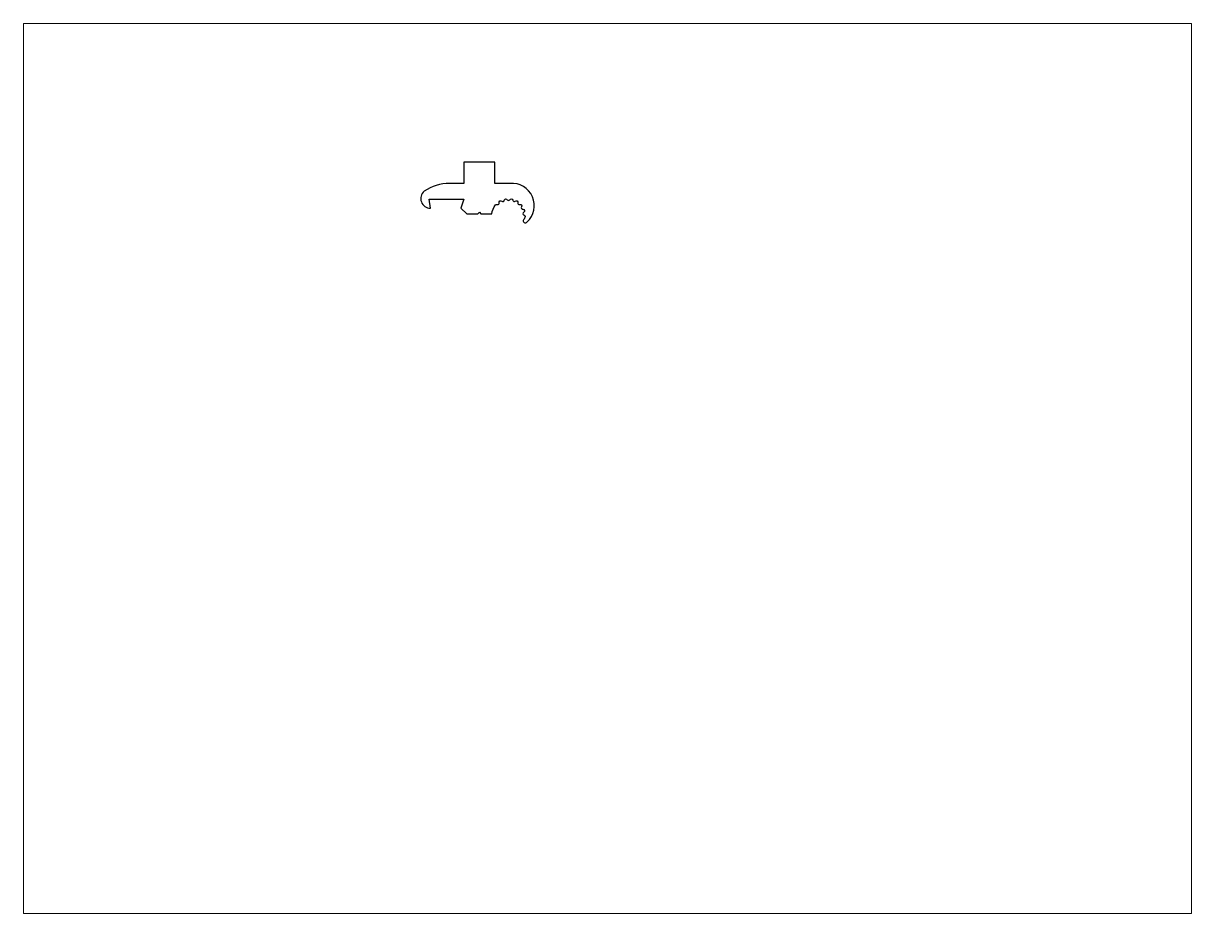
# Paper-space layout 'Layout1' of a CAD drawing. Extents: x 27 to 240, y 20 to 183.
# The model-space entities are those that its viewports show. They can reach past a viewport. Long polylines and large blocks are cut down to what shows.
import ezdxf

# ---------------------------------------------------------------- set-up
doc = ezdxf.new("R2010")
doc.units = 0
doc.header["$LTSCALE"] = 15
doc.layers.get('0').update_dxf_attribs({"linetype": 'CONTINUOUS'})
doc.layers.add('ANA', color=220, linetype='CONTINUOUS')

msp = doc.modelspace()

# ---------------------------------------------------------------- linework, layer by layer
at = {"layer": 'ANA', "color": 0}
msp.add_lwpolyline([(158.27, 219.04, -0.746188), (159.22, 218.87, 0.617829), (160.05, 218.55, -0.760035), (160.87, 218.05, 0.634587), (161.55, 217.45, -0.786429), (162.14, 216.68, 0.660703), (162.57, 215.86, -0.822668), (162.83, 214.92, 0.693337), (162.94, 213.99, -0.365281), (163.31, 213.46, -0.173551), (162.74, 212.42, 0.902448), (163.93, 211.66, 0.717588), (158.35, 224.4), (153.35, 224.4), (153.35, 231.4), (143.05, 231.4), (143.05, 224.39), (138.35, 224.39, 0.148603), (130.01, 221.86, 0.702177), (132.05, 216.2), (131.65, 219.2), (143.05, 219.2), (142.05, 216.2), (144.05, 214.4), (147.7, 214.4), (148.2, 214.9), (148.7, 214.4), (152.35, 214.4, -0.14529), (153.51, 217.3, -0.34054), (154.1, 217.45, 0.634587), (154.78, 218.05, -0.760035), (155.6, 218.55, 0.617829), (156.44, 218.87, -0.746188), (157.38, 219.04, 0.612066)], format="xyb", close=True, dxfattribs=at)

psp = doc.layouts.get("Layout1")

# ---------------------------------------------------------------- viewports
at = {"layer": '0', "color": 0, "linetype": 'BYBLOCK', "ltscale": 0.05}
psp.add_viewport(center=(133.35, 101.6), size=(213.36, 162.56), view_center_point=(190.51, 130.3), view_height=293.8955, dxfattribs=at)

doc.saveas('drawing.dxf')
